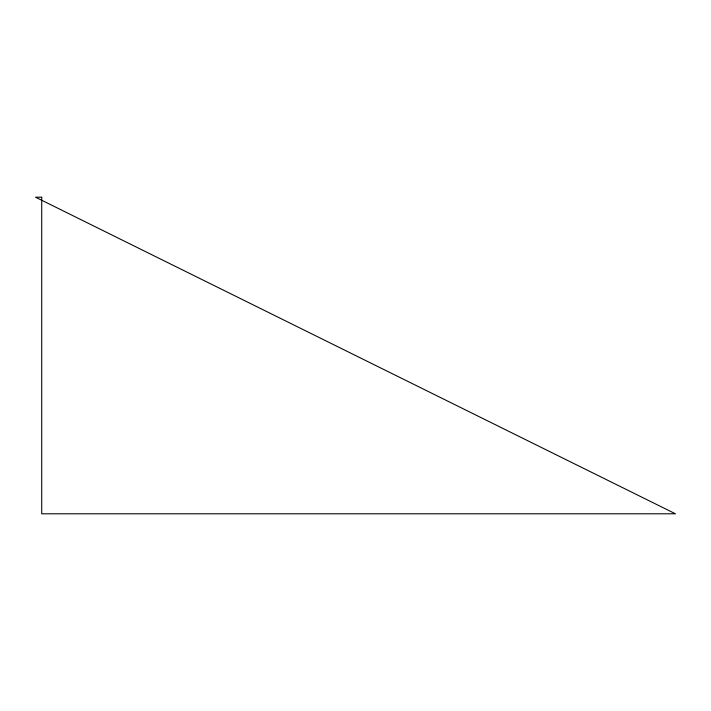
<?xml version="1.0" encoding="UTF-8"?>
<svg xmlns="http://www.w3.org/2000/svg" width="711" height="711" viewBox="0 0 711 711"><rect width="100%" height="100%" fill="white"/><g stroke="black" fill="none" stroke-linecap="round" stroke-linejoin="round"><path stroke-width="1.07" d="M41.718 197.205L35.55 197.205L675.45 513.795L41.718 513.795L41.718 197.205"/></g></svg>
